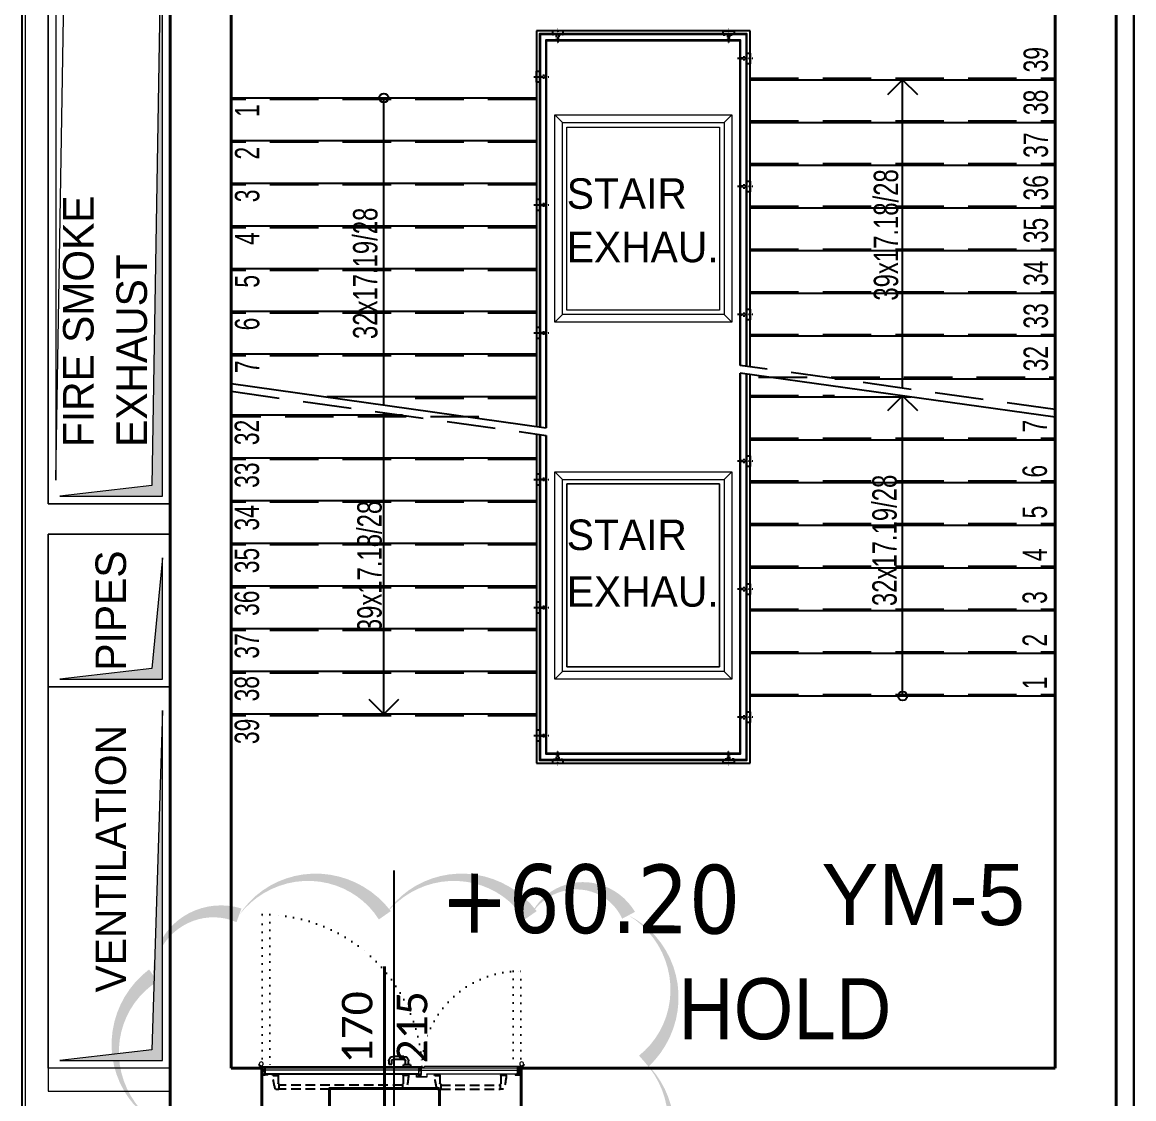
# Model space of a CAD drawing. Header units: metres. Extents: x -9891 to 773, y -8413 to 232.
# Drawn here: x -1555 to -827, y -7538 to -6832 of the extents above; entities that cross this region are included whole.
import ezdxf
from ezdxf.enums import TextEntityAlignment as Align

# ---------------------------------------------------------------- set-up
doc = ezdxf.new("R2010")
doc.units = ezdxf.units.M
doc.header["$LTSCALE"] = 0.01
doc.header["$MEASUREMENT"] = 0
for name, pattern in [('DASHDOT', [1, 0.5, -0.25, 0, -0.25]), ('DOT', [6.35, 0, -6.35]), ('HIDDEN', [9.525, 6.35, -3.175])]:
    doc.linetypes.add(name, pattern=pattern)
doc.layers.get('0').update_dxf_attribs({"color": 30, "lineweight": 0})
for name, color, linetype in [('6', 242, 'Continuous'), ('AG-DOOR', 2, 'Continuous'), ('AG-DOOR-OPENING', 9, 'HIDDEN'), ('AG-HATCH', 9, 'Continuous'), ('AG-Hidden', 9, 'HIDDEN'), ('AG-PLASTER', 73, 'Continuous'), ('AG-STAIR', 3, 'Continuous'), ('AG-TEXT', 7, 'Continuous'), ('AR-HANDRAIL', 20, 'Continuous'), ('V-2_Column', 160, 'Continuous'), ('V_KOT', 2, 'Continuous')]:
    doc.layers.add(name, color=color, linetype=linetype)
for name, color, linetype, lineweight in [('AG-DOOR-NOTATION-FIRE', 1, 'Continuous', 40), ('AG-Door_Aluminum', 60, 'Continuous', 13), ('AG-Furniture', 9, 'Continuous', 9), ('AG-Insulation_Heat_Rockwool', 95, 'BATTING', 13), ('AG-Wall', 4, 'Continuous', 20), ('AI-040', 2, 'Continuous', 20), ('Cephe Duvarı', 3, 'Continuous', 30), ('HOLD', 7, 'Continuous', 0), ('PERDE DUVAR', 5, 'Continuous', 40), ('shaft', 3, 'Continuous', 20), ('sıva', 160, 'Continuous', 9)]:
    doc.layers.add(name, color=color, linetype=linetype, lineweight=lineweight)
doc.styles.add('$0$IIS IKEA SANS', font='')
doc.styles.add('ARIAL', font='arial.ttf', dxfattribs={"width": 0.9})
doc.styles.add('ARIAL-ING', font='arial.ttf')
doc.styles.add('CALIBRI LIGHT', font='calibril.ttf')
doc.styles.get('$0$IIS IKEA SANS').set_extended_font_data('IKEA Sans')
doc.linetypes.add('BATTING', pattern='A,0.00254,-2.54,[134,ltypeshp.shx,S=2.54,R=0,X=-2.54,Y=0],-5.08,[134,ltypeshp.shx,S=2.54,R=180,X=2.54,Y=0],-2.54', length=10.16254)

# ---------------------------------------------------------------- blocks, each defined once
blk = doc.blocks.new('*U188')
blk.add_lwpolyline([(1000, -450), (2200, -450), (2200, 450), (1000, 450)], close=True)
for points in [[(2200, 0), (0, 0)], [(1600, -450), (1600, 0)]]:
    blk.add_lwpolyline(points)
at = {"style": 'CALIBRI LIGHT'}
for tag, height, p in [('GENİŞLİK', 250, (500, 225)), ('KAPIKODU', 175, (1600, 225)), ('YÜKSEKLİK', 250, (500, -225)), ('KATTAKI.SAYISI', 175, (1300, -225)), ('BULUNDUGU.KAT', 175, (1900, -225))]:
    blk.add_attdef(tag, text='', height=height, dxfattribs=at).set_placement(p, align=Align.MIDDLE_CENTER)
blk = doc.blocks.new('exhaust_2')
at = {"color": 8, "ltscale": 0.3}
for points in [[(-6250, -2120), (-4890, -2120), (-4890, -3280), (-6250, -3280)], [(-3910, -2120), (-2550, -2120), (-2550, -3280), (-3910, -3280)]]:
    blk.add_lwpolyline(points, close=True, dxfattribs=at)
for points in [[(-6200, -2170), (-6250, -2120)], [(-4940, -2170), (-4890, -2120)], [(-3860, -2170), (-3910, -2120)], [(-2600, -2170), (-2550, -2120)], [(-6200, -3230), (-6250, -3280)], [(-4940, -3230), (-4890, -3280)], [(-3860, -3230), (-3910, -3280)], [(-2600, -3230), (-2550, -3280)]]:
    blk.add_lwpolyline(points, dxfattribs=at)
at = {"color": 122, "ltscale": 0.3}
for points in [[(-6200, -2170), (-4940, -2170), (-4940, -3230), (-6200, -3230)], [(-3860, -2170), (-2600, -2170), (-2600, -3230), (-3860, -3230)], [(-6170, -2200), (-4970, -2200), (-4970, -3200), (-6170, -3200)], [(-3830, -2200), (-2630, -2200), (-2630, -3200), (-3830, -3200)]]:
    blk.add_lwpolyline(points, close=True, dxfattribs=at)
blk = doc.blocks.new('A$C4C4F46C8')
at = {"layer": 'AG-Furniture', "color": 251}
blk.add_lwpolyline([(-5400, 0), (0, 0), (0, -8800), (-5400, -8800)], close=True, dxfattribs=at)
blk = doc.blocks.new('A$C6B6314DF')
at = {"layer": '6'}
blk.add_line((-15.134, -74.7043), (-15.134, -76.45), dxfattribs=at)
blk = doc.blocks.new('KKK1')
at = {"layer": 'AR-HANDRAIL', "linetype": 'DASHDOT', "ltscale": 5}
blk.add_lwpolyline([(-140, 18), (-140, -82)], dxfattribs=at)
at = {"layer": 'AR-HANDRAIL', "color": 152, "ltscale": 2.5}
blk.add_lwpolyline([(-175, -20), (-175, 0), (-105, 0), (-105, -20)], dxfattribs=at)
at = {"layer": 'AR-HANDRAIL', "color": 9, "linetype": 'HIDDEN', "ltscale": 10}
blk.add_lwpolyline([(-175, -20), (-175, -25), (-105, -25), (-105, -20)], dxfattribs=at)
blk.add_lwpolyline([(-148, -25), (-148, -60), (-132, -60), (-132, -25)], close=True, dxfattribs=at)
blk = doc.blocks.new('conta')
at = {"layer": 'sıva', "ltscale": 10}
for p, q in [((-2649.88, 5344.46), (-2649.78, 5344.3)), ((-2649.87, 5345.53), (-2649.81, 5345.61)), ((-2649.78, 5344.3), (-2649.74, 5344.3)), ((-2649.72, 5345.4), (-2649.28, 5345.4)), ((-2649.25, 5345.41), (-2649.09, 5345.51)), ((-2648.97, 5344.05), (-2648.78, 5343.8)), ((-2648.87, 5344.09), (-2648.7, 5343.86)), ((-2648.83, 5344.87), (-2648.56, 5345.24)), ((-2648.77, 5345.12), (-2648.63, 5345.3)), ((-2648.71, 5343.79), (-2648.71, 5343.79)), ((-2648.56, 5345.31), (-2648.56, 5345.31))]:
    blk.add_line(p, q, dxfattribs=at)
for centre, radius, start, end in [((-2653.03, 5345), 3.19, 350.46739, 8.93723), ((-2649.87, 5344.47), 0.02, 170.46739, 213.74513), ((-2649.83, 5345.5), 0.05, 140.63452, 188.93723), ((-2649.74, 5345.58), 0.0696, 22.24275, 159.25804), ((-2650.94, 5345.01), 1.24, 340.33821, 16.77718), ((-2649.74, 5344.58), 0.03, 160.33821, 273.26661), ((-2649.72, 5345.37), 0.03, 90, 196.77718), ((-2649.56, 5341.55), 3.01, 80.43616, 93.26661), ((-2649.28, 5345.45), 0.05, 270, 303.00619), ((-2649.22, 5344.14), 0.231, 353.95711, 81.90038), ((-2649.08, 5345.49), 0.03, 4.79721, 123.00619), ((-2649.06, 5344.54), 0.03, 260.43616, 338.70659), ((-2650.22, 5344.99), 1.27, 338.70659, 23.04177), ((-2648.89, 5344.11), 0.1, 173.95711, 217.26527), ((-2649.01, 5345.57), 0.05, 18.79511, 42.1429), ((-2651.17, 5344.83), 2.33, 7.58966, 18.79511), ((-2658.2, 5345.19), 9.36, 353.68569, 357.8537), ((-2648.79, 5344.15), 0.1, 173.68569, 217.26527), ((-2648.81, 5345.15), 0.05, 187.58966, 322.73473), ((-2648.79, 5344.84), 0.05, 142.73473, 180.2669), ((-2648.74, 5343.83), 0.05, 217.26527, 307.26527), ((-2648.74, 5343.83), 0.05, 307.26527, 37.26527), ((-2648.59, 5345.27), 0.05, 52.73473, 142.73473), ((-2648.59, 5345.27), 0.05, 322.73473, 52.73473)]:
    blk.add_arc(centre, radius, start, end, dxfattribs=at)
for points, knots in [([(-2649.74, 5344.31), (-2649.74, 5344.34), (-2649.7, 5344.52), (-2649.59, 5344.33), (-2649.34, 5344.36), (-2649.23, 5344.37), (-2649.18, 5344.37)], [0, 0, 0, 0, 0.1008757, 0.3841126, 0.5436166, 0.6906785, 0.6906785, 0.6906785, 0.6906785]), ([(-2648.98, 5345.6), (-2649, 5345.63), (-2649.09, 5345.71), (-2649.23, 5345.44), (-2649.32, 5345.74), (-2649.39, 5345.46), (-2649.51, 5345.75), (-2649.59, 5345.5), (-2649.65, 5345.57), (-2649.68, 5345.61)], [0.0086373, 0.0086373, 0.0086373, 0.0086373, 0.1097304, 0.3133405, 0.4430081, 0.5658764, 0.7165186, 0.8527974, 0.9648495, 0.9648495, 0.9648495, 0.9648495])]:
    blk.add_open_spline(points, degree=3, knots=knots, dxfattribs=at)
blk = doc.blocks.new('YANGIN KAC KAPI MERD')
at = {"layer": 'AG-HATCH', "lineweight": 5, "ltscale": 2}
h = blk.add_hatch(color=256, dxfattribs=at)
h.dxf.hatch_style = 1
h.paths.add_polyline_path([(-168.35, 0.25), (-168.55, 0.25), (-168.55, -1.15), (-168.35, -1.15)])
h = blk.add_hatch(color=256, dxfattribs=at)
h.dxf.hatch_style = 1
h.paths.add_polyline_path([(-1.65, 0.25), (-1.45, 0.25), (-1.45, -1.15), (-1.65, -1.15)])
at = {"layer": 'AG-DOOR', "color": 9, "linetype": 'HIDDEN', "ltscale": 100}
for p, q in [((-160.79, 11.88), (-158.72, 11.88)), ((-159.22, 2.63), (-159.22, 8.13)), ((-158.72, 8.38), (-158.97, 8.38)), ((-77.8, 11.88), (-158.72, 11.88)), ((-158.72, 8.38), (-158.72, 11.88)), ((-77.8, 9.13), (-158.72, 9.13)), ((-77.8, 8.38), (-77.8, 11.88)), ((-75.73, 11.88), (-77.8, 11.88)), ((-77.8, 8.38), (-77.55, 8.38)), ((-77.3, 2.63), (-77.3, 8.13)), ((-54.77, 11.88), (-52.7, 11.88)), ((-53.2, 2.63), (-53.2, 8.13)), ((-52.7, 8.38), (-52.95, 8.38)), ((-52.7, 11.88), (-13.78, 11.88)), ((-52.7, 8.38), (-52.7, 11.88)), ((-52.7, 9.13), (-13.78, 9.13)), ((-13.78, 8.38), (-13.78, 11.88)), ((-11.71, 11.88), (-13.78, 11.88)), ((-13.78, 8.38), (-13.53, 8.38)), ((-13.28, 2.63), (-13.28, 8.13)), ((-162.72, 2.63), (-162.72, 1.88)), ((-162.72, 2.63), (-162.72, 1.88)), ((-162.72, 2.63), (-162.72, 1.88)), ((-162.47, 2.88), (-159.47, 2.88)), ((-159.22, 1.88), (-159.22, 2.63)), ((-77.3, 2.63), (-77.3, 1.88)), ((-77.3, 2.63), (-77.3, 1.88)), ((-77.3, 2.63), (-77.3, 1.88)), ((-74.05, 2.88), (-77.05, 2.88)), ((-73.8, 1.88), (-73.8, 2.63)), ((-56.7, 1.88), (-56.7, 2.63)), ((-56.45, 2.88), (-53.45, 2.88)), ((-53.2, 2.63), (-53.2, 1.88)), ((-53.2, 2.63), (-53.2, 1.88)), ((-53.2, 2.63), (-53.2, 1.88)), ((-13.28, 1.88), (-13.28, 2.63)), ((-10.03, 2.88), (-13.03, 2.88)), ((-9.78, 2.63), (-9.78, 1.88)), ((-9.78, 2.63), (-9.78, 1.88)), ((-9.78, 2.63), (-9.78, 1.88))]:
    blk.add_line(p, q, dxfattribs=at)
at = {"layer": 'AG-DOOR', "color": 9, "ltscale": 10}
for p, q in [((-67, 0.03), (-66.7, 0.03)), ((-66.7, 0.03), (-66.7, -0.4)), ((-66.7, -1.9), (-67, -1.9)), ((-65.7, -1.05), (-66.7, -0.4)), ((-66.7, -0.4), (-66.7, -1.9)), ((-66.7, -1.45), (-65.7, -1.45)), ((-66.7, -1.65), (-65.7, -1.65))]:
    blk.add_line(p, q, dxfattribs=at)
at = {"layer": 'AG-DOOR', "color": 4, "lineweight": -2, "ltscale": 10}
for p, q in [((-86.8, -4.72), (-84.8, -4.72)), ((-86.8, -6.72), (-86.8, -4.72)), ((-84.8, -4.72), (-84.8, -6.72)), ((-77.3, -3.87), (-77.3, -3.12)), ((-72.55, -4.12), (-77.05, -4.12)), ((-75.8, -4.12), (-75.8, -6.72)), ((-73.8, -4.12), (-73.8, -6.72)), ((-72.3, -3.12), (-72.3, -3.87)), ((-76.8, -7.72), (-83.8, -7.72)), ((-76.8, -9.72), (-83.8, -9.72))]:
    blk.add_line(p, q, dxfattribs=at)
at = {"layer": 'AG-DOOR', "color": 9, "linetype": 'HIDDEN', "ltscale": 100}
for centre, radius, start, end in [((-125.16, 0.32), 37.63, 162.38016, 176.47229), ((-160.79, 11.63), 0.25, 90, 162.38016), ((-158.97, 8.13), 0.25, 90, 180), ((-77.55, 8.13), 0.25, 0, 90), ((-75.73, 11.63), 0.25, 17.61984, 90), ((-111.36, 0.32), 37.63, 3.52771, 17.61984), ((-19.14, 0.32), 37.63, 162.38016, 176.47229), ((-54.77, 11.63), 0.25, 90, 162.38016), ((-52.95, 8.13), 0.25, 90, 180), ((-13.53, 8.13), 0.25, 0, 90), ((-11.71, 11.63), 0.25, 17.61984, 90), ((-47.34, 0.32), 37.63, 3.52771, 17.61984), ((-162.47, 2.63), 0.25, 90, 180), ((-159.47, 2.63), 0.25, 0, 90), ((-77.05, 2.63), 0.25, 90, 180), ((-77.05, 2.63), 0.25, 90, 180), ((-77.05, 2.63), 0.25, 90, 180), ((-74.05, 2.63), 0.25, 0, 90), ((-56.45, 2.63), 0.25, 90, 180), ((-53.45, 2.63), 0.25, 0, 90), ((-53.45, 2.63), 0.25, 0, 90), ((-53.45, 2.63), 0.25, 0, 90), ((-13.03, 2.63), 0.25, 90, 180), ((-10.03, 2.63), 0.25, 0, 90)]:
    blk.add_arc(centre, radius, start, end, dxfattribs=at)
at = {"layer": 'AG-DOOR', "color": 4, "lineweight": -2, "ltscale": 10}
for centre, radius, start, end in [((-83.8, -6.72), 3, 180, 270), ((-83.8, -6.72), 1, 180, 270), ((-77.05, -3.87), 0.25, 180, 270), ((-76.8, -6.72), 1, 270, 0), ((-76.8, -6.72), 3, 270, 0), ((-72.55, -3.87), 0.25, 270, 0)]:
    blk.add_arc(centre, radius, start, end, dxfattribs=at)
at = {"layer": 'AG-DOOR-OPENING', "color": 9, "linetype": 'DOT', "ltscale": 80}
for points in [[(-169.7, -3.12), (-169.7, -102.72, 0.414214), (-169.6, -102.82), (-164.8, -102.82, 0.414214), (-164.7, -102.72), (-164.7, -3.12)], [(-0.3, -3.12), (-0.3, -65.52, -0.414214), (-0.4, -65.62), (-5.2, -65.62, -0.414214), (-5.3, -65.52), (-5.3, -3.12)]]:
    blk.add_lwpolyline(points, format="xyb", dxfattribs=at)
for centre, radius, start, end in [((-169.05, 1.43), 104.15, 269.64498, 357.55263), ((-1.25, -1.77), 63.76, 181.13205, 270.85509)]:
    blk.add_arc(centre, radius, start, end, dxfattribs=at)
at = {"layer": 'AG-Door_Aluminum', "color": 4, "ltscale": 0.3}
for p, q in [((-168.53, 1.84), (-169.67, 1.84)), ((-168.73, 0.28), (-168.73, -1.15)), ((-168.48, 0.53), (-168.48, 1.79)), ((-1.52, 0.53), (-1.52, 1.79)), ((-1.47, 1.84), (-0.33, 1.84)), ((-1.27, 0.28), (-1.27, -1.15)), ((-168.73, -1.15), (-168.73, -1.18)), ((-168.48, -2.44), (-168.48, -1.43)), ((-1.52, -2.44), (-1.52, -1.43)), ((-1.27, -1.15), (-1.27, -1.18))]:
    blk.add_line(p, q, dxfattribs=at)
at = {"layer": 'AG-Door_Aluminum', "ltscale": 0.3}
for p, q in [((-167.7, 1.78), (-167.7, -1.15)), ((-167.6, 1.88), (-67.1, 1.88)), ((-67.1, 1.78), (-167.6, 1.78)), ((-167.6, 1.78), (-167.6, -1.15)), ((-68.68, 3.76), (-68.68, 2.21)), ((-61.83, 3.86), (-68.58, 3.86)), ((-68.58, 3.71), (-68.58, 2.26)), ((-68.58, 2.11), (-67.35, 2.11)), ((-61.88, 3.76), (-68.53, 3.76)), ((-68.53, 2.21), (-67.41, 2.21)), ((-67.36, 2.27), (-67.48, 2.89)), ((-67.38, 3.01), (-65.86, 3.01)), ((-67.1, 1.78), (-67.1, -1.15)), ((-67, 1.78), (-67, -1.15)), ((-65.76, 2.91), (-65.76, 2.16)), ((-61.83, 1.88), (-61.83, 3.71)), ((-61.73, 1.93), (-61.73, 3.76)), ((-61.73, 1.78), (-2.4, 1.78)), ((-2.4, 1.88), (-61.68, 1.88)), ((-2.4, 1.78), (-2.4, -1.15)), ((-2.3, 1.78), (-2.3, -1.15)), ((-169.7, -2.92), (-169.7, -3.02)), ((-169.6, -2.82), (-167.9, -2.82)), ((-169.6, -2.92), (-167.7, -2.92)), ((-169.6, -3.02), (-169.6, -2.92)), ((-169.6, -3.02), (-65.1, -3.02)), ((-169.6, -3.12), (-65.09, -3.12)), ((-169.5, -2.92), (-169.5, -3.02)), ((-167.9, -2.92), (-167.9, -2.82)), ((-167.7, -1.15), (-167.7, -2.92)), ((-167.6, -1.15), (-167.6, -2.92)), ((-67.1, -1.15), (-67.1, -2.92)), ((-67, -1.15), (-67, -2.92)), ((-65.1, -2.92), (-67, -2.92)), ((-65.1, -2.82), (-66.8, -2.82)), ((-66.8, -2.92), (-66.8, -2.82)), ((-65.86, -2.6), (-65.86, -1.95)), ((-65.76, -2.7), (-63.82, -2.7)), ((-65.71, -2.6), (-63.77, -2.6)), ((-65.2, -2.92), (-65.2, -3.02)), ((-65.1, -3.02), (-65.1, -2.92)), ((-65, -2.92), (-65, -3.02)), ((-63.82, -2.7), (-63.45, -3.12)), ((-63.77, -2.6), (-63.41, -3.02)), ((-0.4, -3.12), (-63.45, -3.12)), ((-0.4, -3.02), (-63.41, -3.02)), ((-2.4, -1.15), (-2.4, -2.92)), ((-2.3, -1.15), (-2.3, -2.92)), ((-0.4, -2.92), (-2.3, -2.92)), ((-0.4, -2.82), (-2.1, -2.82)), ((-2.1, -2.92), (-2.1, -2.82)), ((-0.5, -2.92), (-0.5, -3.02)), ((-0.4, -3.02), (-0.4, -2.92)), ((-0.3, -2.92), (-0.3, -3.02))]:
    blk.add_line(p, q, dxfattribs=at)
at = {"layer": 'AG-Door_Aluminum', "color": 9, "ltscale": 10}
for p, q in [((-171.55, -4.51), (-171.9, -4.4)), ((-171.13, -3.43), (-171.05, -3.08)), ((-171.05, -3.08), (-170.76, -3.14)), ((-170.76, -3.14), (-170.86, -3.62)), ((-170.76, -3), (-170.76, -3.67)), ((-170.46, -3), (-170.46, -3.61)), ((-169.47, -3.95), (-169.95, -3.49)), ((-168.2, -2.8), (-169.68, -2.8)), ((-168.2, -2.5), (-168.31, -2.5)), ((-168, -0.26), (-168, -1.15)), ((-167.7, -0.26), (-168, -0.26)), ((-168, -1.15), (-168, -2.3)), ((-2.3, -0.26), (-2, -0.26)), ((-2, -0.26), (-2, -1.15)), ((-2, -1.15), (-2, -2.3)), ((-1.8, -2.5), (-1.69, -2.5)), ((-1.8, -2.8), (-0.32, -2.8)), ((-0.53, -3.95), (-0.05, -3.49)), ((0.46, -3), (0.46, -3.61)), ((0.76, -3), (0.76, -3.67)), ((1.05, -3.08), (0.76, -3.14)), ((0.76, -3.14), (0.86, -3.62)), ((1.13, -3.43), (1.05, -3.08)), ((1.55, -4.51), (1.9, -4.4))]:
    blk.add_line(p, q, dxfattribs=at)
at = {"layer": 'AG-Door_Aluminum', "color": 4, "ltscale": 0.3}
for points in [[(-168.3, -2.44), (-168.3, -1.4, 0.414214), (-168.5, -1.2, -0.414214), (-168.55, -1.15), (-168.55, 0.25, -0.414214), (-168.5, 0.3, 0.414214), (-168.3, 0.5), (-168.3, 1.79, 0.414214), (-168.53, 2.02), (-169.67, 2.02, -1), (-169.67, 2.32), (-166.18, 2.32)], [(-167.1, 2.32), (-167.1, 2.14), (-166.18, 2.14, 1), (-166.18, 2.5), (-169.67, 2.5)], [(-2.9, 2.32), (-2.9, 2.14), (-3.82, 2.14, -1), (-3.82, 2.5), (-0.33, 2.5)], [(-1.7, -2.44), (-1.7, -1.4, -0.414214), (-1.5, -1.2, 0.414214), (-1.45, -1.15), (-1.45, 0.25, 0.414214), (-1.5, 0.3, -0.414214), (-1.7, 0.5), (-1.7, 1.79, -0.414214), (-1.47, 2.02), (-0.33, 2.02, 1), (-0.33, 2.32), (-3.82, 2.32)], [(-171.42, -2.74), (-171.42, -2), (-171.6, -2), (-171.6, -2.74, 0.414214), (-171.34, -3), (-170.24, -3, 0.414214), (-170, -2.76, -0.414214), (-169.94, -2.7), (-168.56, -2.7)], [(-168.56, -2.52), (-169.94, -2.52, 0.414214), (-170.18, -2.76, -0.414214), (-170.24, -2.82), (-171.34, -2.82, -0.414214), (-171.42, -2.74)], [(1.42, -2.74), (1.42, -2), (1.6, -2), (1.6, -2.74, -0.414214), (1.34, -3), (0.24, -3, -0.414214), (0, -2.76, 0.414214), (-0.06, -2.7), (-1.44, -2.7)], [(-1.44, -2.52), (-0.06, -2.52, -0.414214), (0.18, -2.76, 0.414214), (0.24, -2.82), (1.34, -2.82, 0.414214), (1.42, -2.74)]]:
    blk.add_lwpolyline(points, format="xyb", dxfattribs=at)
at = {"layer": 'AG-Door_Aluminum', "ltscale": 0.3}
for points in [[(-65.76, -1.85), (-65.73, -1.85, 0.414214), (-65.68, -1.8), (-65.68, 1.96, 0.414214), (-65.73, 2.01), (-65.76, 2.01, -0.414214), (-65.86, 2.11), (-65.86, 2.86, 0.414214), (-65.91, 2.91), (-67.32, 2.91, 0.469603), (-67.37, 2.85), (-67.25, 2.22)], [(-65.76, -2.55), (-65.76, -2, -0.414214), (-65.71, -1.95), (-65.68, -1.95, 0.414214), (-65.58, -1.85), (-65.58, 2.01, 0.414214), (-65.68, 2.11), (-65.71, 2.11)]]:
    blk.add_lwpolyline(points, format="xyb", dxfattribs=at)
at = {"layer": 'AG-Door_Aluminum', "color": 9, "ltscale": 10}
for centre in [(-170.34, -4.86), (0.34, -4.86)]:
    blk.add_circle(centre, 1.26, dxfattribs=at)
at = {"layer": 'AG-Door_Aluminum', "color": 4, "ltscale": 0.3}
for centre, radius, start, end in [((-169.67, 2.17), 0.33, 90, 270), ((-168.53, 0.28), 0.2, 90, 180), ((-168.53, 1.79), 0.05, 0, 90), ((-168.53, 0.53), 0.05, 270, 0), ((-1.47, 1.79), 0.05, 90, 180), ((-1.47, 0.53), 0.05, 180, 270), ((-1.47, 0.28), 0.2, 0, 90), ((-0.33, 2.17), 0.33, 270, 90), ((-168.53, -1.18), 0.2, 180, 270), ((-168.56, -2.44), 0.26, 270, 0), ((-168.56, -2.44), 0.08, 270, 0), ((-168.53, -1.43), 0.05, 0, 90), ((-1.44, -2.44), 0.26, 180, 270), ((-1.47, -1.43), 0.05, 90, 180), ((-1.44, -2.44), 0.08, 180, 270), ((-1.47, -1.18), 0.2, 270, 0)]:
    blk.add_arc(centre, radius, start, end, dxfattribs=at)
at = {"layer": 'AG-Door_Aluminum', "ltscale": 0.3}
for centre, radius, start, end in [((-167.6, 1.78), 0.1, 90, 180), ((-68.58, 3.76), 0.1, 90, 180), ((-68.58, 2.21), 0.1, 180, 270), ((-68.53, 3.71), 0.05, 90, 180), ((-68.53, 2.26), 0.05, 180, 270), ((-67.38, 2.91), 0.1, 90, 191.06804), ((-67.41, 2.26), 0.05, 270, 11.06804), ((-67.35, 2.21), 0.1, 270, 10.61966), ((-67.1, 1.78), 0.1, 0, 90), ((-65.86, 2.91), 0.1, 0, 90), ((-65.71, 2.16), 0.05, 180, 270), ((-61.88, 3.71), 0.05, 0, 90), ((-61.83, 3.76), 0.1, 0, 90), ((-61.73, 1.88), 0.1, 180, 269.99968), ((-61.68, 1.93), 0.05, 180, 270), ((-2.4, 1.78), 0.1, 0, 90), ((-169.6, -2.92), 0.1, 90, 180), ((-169.6, -3.02), 0.1, 180, 270), ((-167.7, -2.92), 0.1, 270, 0), ((-67, -2.92), 0.1, 180, 270), ((-65.76, -1.95), 0.1, 90, 180), ((-65.76, -2.6), 0.1, 180, 270), ((-65.71, -2.55), 0.05, 180, 270), ((-65.1, -2.92), 0.1, 0, 90), ((-65.1, -3.02), 0.1, 270, 0), ((-2.3, -2.92), 0.1, 180, 270), ((-0.4, -2.92), 0.1, 0, 90), ((-0.4, -3.02), 0.1, 270, 0)]:
    blk.add_arc(centre, radius, start, end, dxfattribs=at)
at = {"layer": 'AG-Door_Aluminum', "color": 9, "ltscale": 10}
for centre, radius, start, end in [((-170.34, -4.86), 1.63, 118.79881, 163.65419), ((-171.15, -3.56), 0.297, 323.3173, 347.87081), ((-169.68, -3.2), 0.7, 163.39919, 215.1715), ((-169.68, -3.2), 0.4, 90.2712, 226.49897), ((-168.2, -2.3), 0.5, 270.00228, 0), ((-168.2, -2.3), 0.2, 270, 0), ((-1.8, -2.3), 0.5, 180, 269.99772), ((-1.8, -2.3), 0.2, 180, 270), ((-0.32, -3.2), 0.4, 313.50103, 89.7288), ((-0.32, -3.2), 0.7, 324.8285, 16.60081), ((1.15, -3.56), 0.297, 192.12919, 216.6827), ((0.34, -4.86), 1.63, 16.34581, 61.20119)]:
    blk.add_arc(centre, radius, start, end, dxfattribs=at)
at = {"layer": 'AG-HATCH', "color": 9, "linetype": 'Continuous'}
for p, q in [((-169.15, 2.27), (-169.15, 2.22)), ((-169.14, 2.19), (-169.04, 2.03)), ((-169.1, 2.32), (-167.78, 2.32)), ((-169.03, 2.13), (-168.98, 2.07)), ((-169.01, 2.16), (-168.84, 2.16)), ((-168.76, 2.12), (-168.71, 2.03)), ((-168.69, 2.13), (-168.66, 2.07)), ((-168.67, 2.16), (-168.51, 2.16)), ((-168.3, 1.95), (-168.3, 1.53)), ((-168.2, 1.52), (-168.05, 2.03)), ((-0.9, 2.32), (-2.22, 2.32)), ((-1.8, 1.52), (-1.95, 2.03)), ((-1.7, 1.95), (-1.7, 1.53)), ((-1.33, 2.16), (-1.49, 2.16)), ((-1.31, 2.13), (-1.34, 2.07)), ((-1.24, 2.12), (-1.29, 2.03)), ((-0.99, 2.16), (-1.16, 2.16)), ((-0.97, 2.13), (-1.02, 2.07)), ((-0.86, 2.19), (-0.96, 2.03)), ((-0.85, 2.27), (-0.85, 2.22))]:
    blk.add_line(p, q, dxfattribs=at)
at = {"layer": 'AG-HATCH', "lineweight": 5, "ltscale": 2}
for points in [[(-168.55, 0.25), (-168.35, 0.25), (-168.35, -1.15), (-168.55, -1.15), (-168.55, 0.25)], [(-1.45, 0.25), (-1.65, 0.25), (-1.65, -1.15), (-1.45, -1.15), (-1.45, 0.25)]]:
    blk.add_lwpolyline(points, dxfattribs=at)
at = {"layer": 'AG-HATCH', "color": 9, "linetype": 'Continuous'}
for centre, radius, start, end in [((-169.1, 2.27), 0.0526, 90, 180), ((-169.1, 2.22), 0.0526, 180, 215.00769), ((-169.01, 2.05), 0.0316, 214.98476, 35.04136), ((-169.01, 2.14), 0.0211, 90, 214.98767), ((-168.84, 2.06), 0.105, 35.00769, 89.98937), ((-168.68, 2.05), 0.0316, 202.55989, 28.83097), ((-168.67, 2.14), 0.0211, 90, 208.78982), ((-168.51, 1.95), 0.211, 0, 90), ((-168.25, 1.53), 0.0526, 180, 344.41159), ((-167.91, 1.99), 0.147, 90, 164.41127), ((-167.86, -0.31), 2.45, 65.45402, 91.21937), ((-168.25, -0.92), 3.27, 63.95256, 81.70784), ((-166.83, 1.97), 0.0526, 255.49185, 74.68523), ((-3.17, 1.97), 0.0526, 105.31477, 284.50815), ((-1.75, -0.92), 3.27, 98.29216, 116.04744), ((-2.14, -0.31), 2.45, 88.78063, 114.54598), ((-2.09, 1.99), 0.147, 15.58873, 90), ((-1.75, 1.53), 0.0526, 195.58841, 0), ((-1.49, 1.95), 0.211, 90, 180), ((-1.32, 2.05), 0.0316, 151.16903, 337.44011), ((-1.33, 2.14), 0.0211, 331.21018, 90), ((-1.16, 2.06), 0.105, 90.01063, 144.99231), ((-0.99, 2.05), 0.0316, 144.95864, 325.01524), ((-0.99, 2.14), 0.0211, 325.01233, 90), ((-0.9, 2.27), 0.0526, 0, 90), ((-0.9, 2.22), 0.0526, 324.99231, 0)]:
    blk.add_arc(centre, radius, start, end, dxfattribs=at)
at = {"layer": 'AG-Insulation_Heat_Rockwool', "ltscale": 48}
for p, q in [((-67.1, -0.62), (-167.6, -0.62)), ((-65.58, -0.62), (-2.4, -0.62))]:
    blk.add_line(p, q, dxfattribs=at)
at = {"layer": 'V-2_Column'}
for p, q in [((-170, -2), (-170, -1.5)), ((0, -2), (0, -1.5)), ((0, -2), (0.5, -2))]:
    blk.add_line(p, q, dxfattribs=at)
at = {"layer": 'AG-DOOR', "rotation": 270}
blk.add_blockref('conta', (-5411.84, -2646.99), dxfattribs=at)

msp = doc.modelspace()

# ---------------------------------------------------------------- hatches: boundary and pattern name
at = {"layer": 'shaft'}
h = msp.add_hatch(color=256, dxfattribs=at)
h.dxf.hatch_style = 1
h.paths.add_polyline_path([(-1530.83, -7143.09), (-1463.44, -7143.09), (-1463.44, -6713.6), (-1470.44, -7136.09)])
h = msp.add_hatch(color=256, dxfattribs=at)
h.dxf.hatch_style = 1
h.paths.add_polyline_path([(-1530.83, -7263.09), (-1463.44, -7263.09), (-1463.44, -7183.6), (-1470.44, -7256.09)])
h = msp.add_hatch(color=256, dxfattribs=at)
h.dxf.hatch_style = 1
h.paths.add_polyline_path([(-1530.83, -7513.09), (-1463.44, -7513.09), (-1463.44, -7283.6), (-1470.44, -7506.09)])

# ---------------------------------------------------------------- linework, layer by layer
at = {"layer": 'AG-Hidden', "ltscale": 500}
for p, q in [((-1078.44, -6869.09), (-878.44, -6869.09)), ((-1218.44, -6883.09), (-1418.44, -6883.09)), ((-1078.44, -6897.09), (-878.44, -6897.09)), ((-1218.44, -6911.09), (-1418.44, -6911.09)), ((-1078.44, -6925.09), (-878.44, -6925.09)), ((-1218.44, -6939.09), (-1418.44, -6939.09)), ((-1078.44, -6953.09), (-878.44, -6953.09)), ((-1218.44, -6967.09), (-1418.44, -6967.09)), ((-1078.44, -6981.09), (-878.44, -6981.09)), ((-1218.44, -6995.09), (-1418.44, -6995.09)), ((-1078.44, -7009.09), (-878.44, -7009.09)), ((-1218.44, -7023.09), (-1418.44, -7023.09)), ((-1078.44, -7037.09), (-878.44, -7037.09)), ((-1218.44, -7051.09), (-1418.44, -7051.09)), ((-878.44, -7086.3), (-1084.94, -7057.39)), ((-1072.78, -7065.09), (-878.44, -7065.09)), ((-1418.44, -7074.37), (-1211.94, -7103.28)), ((-1218.44, -7079.09), (-1305.78, -7079.09)), ((-1078.44, -7077.09), (-1023.13, -7077.09)), ((-1256.13, -7091.09), (-1418.44, -7091.09)), ((-1078.44, -7105.09), (-878.44, -7105.09)), ((-1218.44, -7119.09), (-1418.44, -7119.09)), ((-1078.44, -7133.09), (-878.44, -7133.09)), ((-1218.44, -7147.09), (-1418.44, -7147.09)), ((-1078.44, -7161.09), (-878.44, -7161.09)), ((-1218.44, -7175.09), (-1418.44, -7175.09)), ((-1078.44, -7189.09), (-878.44, -7189.09)), ((-1218.44, -7203.09), (-1418.44, -7203.09)), ((-1078.44, -7217.09), (-878.44, -7217.09)), ((-1218.44, -7231.09), (-1418.44, -7231.09)), ((-1078.44, -7245.09), (-878.44, -7245.09)), ((-1218.44, -7259.09), (-1418.44, -7259.09)), ((-1078.44, -7273.09), (-878.44, -7273.09)), ((-1218.44, -7287.09), (-1418.44, -7287.09))]:
    msp.add_line(p, q, dxfattribs=at)
at = {"layer": 'AG-PLASTER'}
msp.add_line((-1555.44, -7775.09), (-1555.44, -6579.09), dxfattribs=at)
at = {"layer": 'AG-STAIR'}
for p, q in [((-1078.44, -6838.09), (-1218.44, -6838.09)), ((-1218.44, -6838.09), (-1218.44, -7097.32)), ((-1078.44, -7058.3), (-1078.44, -6838.09)), ((-1078.44, -6870.09), (-878.44, -6870.09)), ((-1218.44, -6882.09), (-1418.44, -6882.09)), ((-1078.44, -6898.09), (-878.44, -6898.09)), ((-1218.44, -6910.09), (-1418.44, -6910.09)), ((-1078.44, -6926.09), (-878.44, -6926.09)), ((-1218.44, -6938.09), (-1418.44, -6938.09)), ((-1078.44, -6954.09), (-878.44, -6954.09)), ((-1218.44, -6966.09), (-1418.44, -6966.09)), ((-1078.44, -6982.09), (-878.44, -6982.09)), ((-1218.44, -6994.09), (-1418.44, -6994.09)), ((-1078.44, -7010.09), (-878.44, -7010.09)), ((-1218.44, -7022.09), (-1418.44, -7022.09)), ((-1078.44, -7038.09), (-878.44, -7038.09)), ((-1218.44, -7050.09), (-1418.44, -7050.09)), ((-878.44, -7091.35), (-1084.94, -7062.44)), ((-1078.44, -7318.09), (-1078.44, -7063.35)), ((-1022.78, -7066.09), (-878.44, -7066.09)), ((-1418.44, -7069.32), (-1211.94, -7098.23)), ((-1218.44, -7078.09), (-1355.78, -7078.09)), ((-1078.44, -7078.09), (-973.13, -7078.09)), ((-1306.13, -7090.09), (-1418.44, -7090.09)), ((-1218.44, -7102.37), (-1218.44, -7318.09)), ((-1078.44, -7106.09), (-878.44, -7106.09)), ((-1218.44, -7118.09), (-1418.44, -7118.09)), ((-1078.44, -7134.09), (-878.44, -7134.09)), ((-1218.44, -7146.09), (-1418.44, -7146.09)), ((-1078.44, -7162.09), (-878.44, -7162.09)), ((-1218.44, -7174.09), (-1418.44, -7174.09)), ((-1078.44, -7190.09), (-878.44, -7190.09)), ((-1218.44, -7202.09), (-1418.44, -7202.09)), ((-1078.44, -7218.09), (-878.44, -7218.09)), ((-1218.44, -7230.09), (-1418.44, -7230.09)), ((-1078.44, -7246.09), (-878.44, -7246.09)), ((-1218.44, -7258.09), (-1418.44, -7258.09)), ((-1078.44, -7274.09), (-878.44, -7274.09)), ((-1218.44, -7286.09), (-1418.44, -7286.09)), ((-1218.44, -7318.09), (-1078.44, -7318.09))]:
    msp.add_line(p, q, dxfattribs=at)
at = {"layer": 'AG-STAIR', "color": 9}
for p, q in [((-978.44, -7072.3), (-978.44, -6870.09)), ((-1318.44, -7083.32), (-1318.44, -6882.09)), ((-978.44, -7274.09), (-978.44, -7077.35)), ((-1318.44, -7286.09), (-1318.44, -7088.37))]:
    msp.add_line(p, q, dxfattribs=at)
for points in [[(-968.54, -6879.99), (-978.44, -6870.09), (-988.33, -6879.99)], [(-968.54, -7087.25), (-978.44, -7077.35), (-988.33, -7087.25)], [(-1328.33, -7276.19), (-1318.44, -7286.09), (-1308.54, -7276.19)]]:
    msp.add_lwpolyline(points, dxfattribs=at)
for centre in [(-1318.44, -6882.09), (-978.44, -7274.09)]:
    msp.add_circle(centre, 3, dxfattribs=at)
at = {"layer": 'AG-Wall'}
for p, q in [((-1553.44, -6581.09), (-1553.44, -7773.09)), ((-1538.44, -6615.09), (-1538.44, -7148.09)), ((-1538.44, -7148.09), (-1458.44, -7148.09)), ((-1458.44, -7168.09), (-1538.44, -7168.09)), ((-1538.44, -7168.09), (-1538.44, -7533.09)), ((-1538.44, -7533.09), (-1458.44, -7533.09))]:
    msp.add_line(p, q, dxfattribs=at)
at = {"layer": 'AR-HANDRAIL', "color": 9, "ltscale": 2.5}
for points in [[(-1080.44, -7058.02), (-1080.44, -6840.09), (-1216.44, -6840.09), (-1216.44, -7097.6)], [(-1084.94, -7057.39), (-1084.94, -6844.59), (-1211.94, -6844.59), (-1211.94, -7098.23)], [(-1216.44, -7102.65), (-1216.44, -7316.09), (-1080.44, -7316.09), (-1080.44, -7063.07)], [(-1211.94, -7103.28), (-1211.94, -7311.59), (-1084.94, -7311.59), (-1084.94, -7062.44)]]:
    msp.add_lwpolyline(points, dxfattribs=at)
at = {"layer": 'AR-HANDRAIL', "ltscale": 2.5}
for points in [[(-1080.79, -7057.97), (-1080.79, -6840.44), (-1216.09, -6840.44), (-1216.09, -7097.65)], [(-1084.59, -7057.44), (-1084.59, -6844.24), (-1212.29, -6844.24), (-1212.29, -7098.18)], [(-1216.09, -7102.7), (-1216.09, -7315.74), (-1080.79, -7315.74), (-1080.79, -7063.02)], [(-1212.29, -7103.23), (-1212.29, -7311.94), (-1084.59, -7311.94), (-1084.59, -7062.49)]]:
    msp.add_lwpolyline(points, dxfattribs=at)
at = {"layer": 'Cephe Duvarı', "ltscale": 1000, "transparency": 33554687}
msp.add_line((-838.43, -6230.59), (-838.44, -7558.09), dxfattribs=at)
msp.add_lwpolyline([(-838.44, -7560.09), (-826.94, -7560.09), (-826.94, -6230.59)], dxfattribs=at)
at = {"layer": 'HOLD'}
msp.add_lwpolyline([(-1158.04, -7417.87, 0, 9.56, -0.517742), (-1148.04, -7513.46, 0, 9.56, -0.514275), (-1163.04, -7609.06, 0, 9.56, -0.550037), (-1251.3, -7611.4, 0, 9.56, -0.520567), (-1346.9, -7611.4, 0, 9.56, -0.704914), (-1417.49, -7611.4, 0, 9.56, -0.46037), (-1469.56, -7552.87, 0, 9.56, -0.520567), (-1469.56, -7457.28, 0, 9.56, -0.520567), (-1413.38, -7417.87, 0, 9.56, -0.520567), (-1317.78, -7417.87, 0, 9.56, -0.520567), (-1222.18, -7417.87, 0, 9.56, -0.601722)], format="xyseb", close=True, dxfattribs=at)
at = {"layer": 'PERDE DUVAR', "ltscale": 1000, "transparency": 33554687}
for p, q in [((-1458.44, -6598.09), (-1458.44, -7558.09)), ((-838.44, -7558.09), (-838.44, -6598.09)), ((-1418.44, -7518.09), (-1418.44, -6638.09)), ((-878.44, -6638.09), (-878.44, -7518.09)), ((-1398.44, -7518.09), (-1418.44, -7518.09)), ((-1398.44, -7518.09), (-1398.44, -7558.09)), ((-878.44, -7518.09), (-1228.44, -7518.09)), ((-1228.44, -7558.09), (-1228.44, -7518.09))]:
    msp.add_line(p, q, dxfattribs=at)
at = {"layer": 'shaft', "ltscale": 2000}
for points in [[(-1538.44, -6698.09), (-1458.44, -6698.09), (-1458.44, -7148.09), (-1538.44, -7148.09)], [(-1538.44, -7168.09), (-1458.44, -7168.09), (-1458.44, -7268.09), (-1538.44, -7268.09)]]:
    msp.add_lwpolyline(points, close=True, dxfattribs=at)
at = {"layer": 'shaft'}
for points in [[(-1466.04, -6703.09), (-1533.44, -6703.09), (-1533.44, -7132.58), (-1526.44, -6710.09), (-1466.04, -6703.09)], [(-1530.83, -7143.09), (-1463.44, -7143.09), (-1463.44, -6713.6), (-1470.44, -7136.09), (-1530.83, -7143.09)], [(-1530.83, -7263.09), (-1463.44, -7263.09), (-1463.44, -7183.6), (-1470.44, -7256.09), (-1530.83, -7263.09)], [(-1530.83, -7513.09), (-1463.44, -7513.09), (-1463.44, -7283.6), (-1470.44, -7506.09), (-1530.83, -7513.09)]]:
    msp.add_lwpolyline(points, dxfattribs=at)
at = {"layer": 'shaft', "ltscale": 100}
for points in [[(-1198.44, -6901.09), (-1098.44, -6901.09), (-1098.44, -7021.09), (-1198.44, -7021.09)], [(-1198.44, -7255.09), (-1098.44, -7255.09), (-1098.44, -7135.09), (-1198.44, -7135.09)]]:
    msp.add_lwpolyline(points, close=True, dxfattribs=at)
at = {"layer": 'shaft', "ltscale": 2000}
msp.add_lwpolyline([(-1538.44, -7268.09), (-1458.44, -7268.09), (-1458.44, -7518.09), (-1538.44, -7518.09), (-1538.44, -7268.09)], dxfattribs=at)

# ---------------------------------------------------------------- block references
at = {"color": 2, "xscale": 0.1, "yscale": 0.1, "zscale": 0.1, "rotation": 270}
msp.add_blockref('exhaust_2', (-878.44, -7518.09), dxfattribs=at)
at = {"layer": '6', "xscale": 100, "yscale": 100, "zscale": 100}
msp.add_blockref('A$C6B6314DF', (201.56, 81.91), dxfattribs=at)
at = {"layer": 'AG-DOOR', "xscale": -1, "rotation": 180}
msp.add_blockref('YANGIN KAC KAPI MERD', (-1228.44, -7520.09), dxfattribs=at)
at = {"layer": 'AG-DOOR-NOTATION-FIRE', "ltscale": 0.3}
ref = msp.add_blockref('*U188', (-1317.95, -7451.36), dxfattribs=dict(at, xscale=-0.08000000000000002, yscale=0.08000000000000002, zscale=0.08000000000000002, rotation=90))
ref.add_attrib('BULUNDUGU.KAT', '2K', dxfattribs={"layer": '0', "height": 14, "rotation": 90, "style": 'CALIBRI LIGHT'}).set_placement((-1299.95, -7603.36), align=Align.MIDDLE_CENTER)
ref.add_attrib('KATTAKI.SAYISI', '12', dxfattribs={"layer": '0', "height": 14, "rotation": 90, "style": 'CALIBRI LIGHT'}).set_placement((-1299.95, -7555.36), align=Align.MIDDLE_CENTER)
ref.add_attrib('KAPIKODU', 'YK1', dxfattribs={"layer": '0', "height": 14, "rotation": 90, "style": 'CALIBRI LIGHT'}).set_placement((-1335.95, -7579.36), align=Align.MIDDLE_CENTER)
ref.add_attrib('YÜKSEKLİK', '215', dxfattribs={"layer": '0', "height": 20, "rotation": 90, "style": 'CALIBRI LIGHT'}).set_placement((-1299.95, -7491.36), align=Align.MIDDLE_CENTER)
ref.add_attrib('GENİŞLİK', '170', dxfattribs={"layer": '0', "height": 20, "rotation": 90, "style": 'CALIBRI LIGHT'}).set_placement((-1335.95, -7491.36), align=Align.MIDDLE_CENTER)
at = {"layer": 'AG-Furniture', "xscale": 0.1, "yscale": 0.1, "zscale": 0.1}
msp.add_blockref('A$C4C4F46C8', (-878.44, -6638.09), dxfattribs=at)
at = {"layer": 'AR-HANDRAIL', "yscale": 0.1, "zscale": 0.1}
for p, xscale in [((-1218.44, -6838.09), -0.1), ((-1078.44, -6838.09), 0.1)]:
    msp.add_blockref('KKK1', p, dxfattribs=dict(at, xscale=xscale))
for p, xscale, rotation in [((-1078.44, -6870.09), 0.1, 270), ((-1218.44, -6854.09), 0.1, 89.99999999999999), ((-1078.44, -6954.09), 0.1, 270), ((-1218.44, -6966.09), -0.1, 90), ((-1078.44, -7038.09), 0.1, 270), ((-1218.44, -7050.09), -0.1, 90), ((-1078.44, -7134.09), 0.1, 270), ((-1218.44, -7146.09), -0.1, 90), ((-1078.44, -7218.09), 0.1, 270), ((-1218.44, -7230.09), -0.1, 90), ((-1078.44, -7302.09), 0.1, 270), ((-1218.44, -7314.09), -0.1, 90), ((-1190.44, -7318.09), -0.1, 180), ((-1106.44, -7318.09), 0.1, 180)]:
    msp.add_blockref('KKK1', p, dxfattribs=dict(at, xscale=xscale, rotation=rotation))

# ---------------------------------------------------------------- texts
at = {"layer": 'AG-TEXT', "ltscale": 0.3, "style": '$0$IIS IKEA SANS', "width": 0.7}
for s, p in [('39', (-883.2, -6865.29)), ('38', (-883.2, -6893.29)), ('1', (-1400.04, -6894.55)), ('37', (-883.2, -6921.29)), ('2', (-1400.04, -6922.41)), ('36', (-883.2, -6949.29)), ('3', (-1400.04, -6950.41)), ('35', (-883.2, -6977.29)), ('4', (-1400.04, -6978.41)), ('34', (-883.2, -7005.29)), ('5', (-1400.04, -7006.41)), ('33', (-883.2, -7033.29)), ('6', (-1400.04, -7034.41)), ('32', (-883.2, -7061.29)), ('7', (-1400.04, -7062.41)), ('32', (-1400.23, -7109.65)), ('7', (-883.86, -7101.36)), ('33', (-1400.23, -7137.65)), ('6', (-883.86, -7130.91)), ('34', (-1400.23, -7165.65)), ('5', (-883.86, -7157.71)), ('35', (-1400.23, -7193.65)), ('4', (-883.86, -7185.71)), ('36', (-1400.23, -7221.65)), ('3', (-883.86, -7213.71)), ('37', (-1400.23, -7249.65)), ('2', (-883.86, -7241.71)), ('38', (-1400.23, -7277.65)), ('1', (-883.86, -7269.71)), ('39', (-1400.23, -7305.65))]:
    msp.add_text(s, height=16, rotation=90, dxfattribs=at).set_placement(p)
at = {"layer": 'AG-TEXT', "ltscale": 0.3, "style": '$0$IIS IKEA SANS'}
for s, p in [('STAIR', (-1198.57, -6954.71)), ('EXHAU.', (-1198.57, -6989.76)), ('STAIR', (-1198.57, -7178.42)), ('EXHAU.', (-1198.57, -7215.57))]:
    msp.add_text(s, height=20, dxfattribs=at).set_placement(p)
at = {"layer": 'AG-TEXT', "style": 'ARIAL', "width": 0.7}
for s, p in [('39x17.18/28', (-981.35, -7014.92)), ('32x17.19/28', (-1322.63, -7040.1)), ('32x17.19/28', (-982.3, -7215.15)), ('39x17.18/28', (-1319.87, -7232.26))]:
    msp.add_text(s, height=16, rotation=90, dxfattribs=at).set_placement(p)
at = {"layer": 'AG-TEXT', "ltscale": 0.3, "style": '$0$IIS IKEA SANS'}
for s, p in [('FIRE SMOKE', (-1508.68, -7110.94)), ('EXHAUST', (-1473.68, -7110.83)), ('PIPES', (-1487.41, -7257.5)), ('VENTILATION', (-1487.41, -7468.48))]:
    msp.add_text(s, height=20, rotation=90, dxfattribs=at).set_placement(p)
at = {"layer": 'AI-040', "style": 'ARIAL'}
msp.add_text('YM-5', height=40, dxfattribs=at).set_placement((-964.91, -7404.32), align=Align.MIDDLE_CENTER)
at = {"layer": 'HOLD', "style": 'ARIAL-ING', "width": 0.9}
msp.add_text('HOLD', height=40, dxfattribs=at).set_placement((-1125.49, -7499.14))
at = {"layer": 'V_KOT', "insert": (-1084.88, -7430.73, -0.02), "char_height": 45, "width": 184.417, "attachment_point": 9, "rotation": 359.77768}
msp.add_mtext('\\pt45;{\\fTahoma|b0|i0|c162|p34;+60.20}', dxfattribs=at)

doc.saveas('drawing.dxf')
